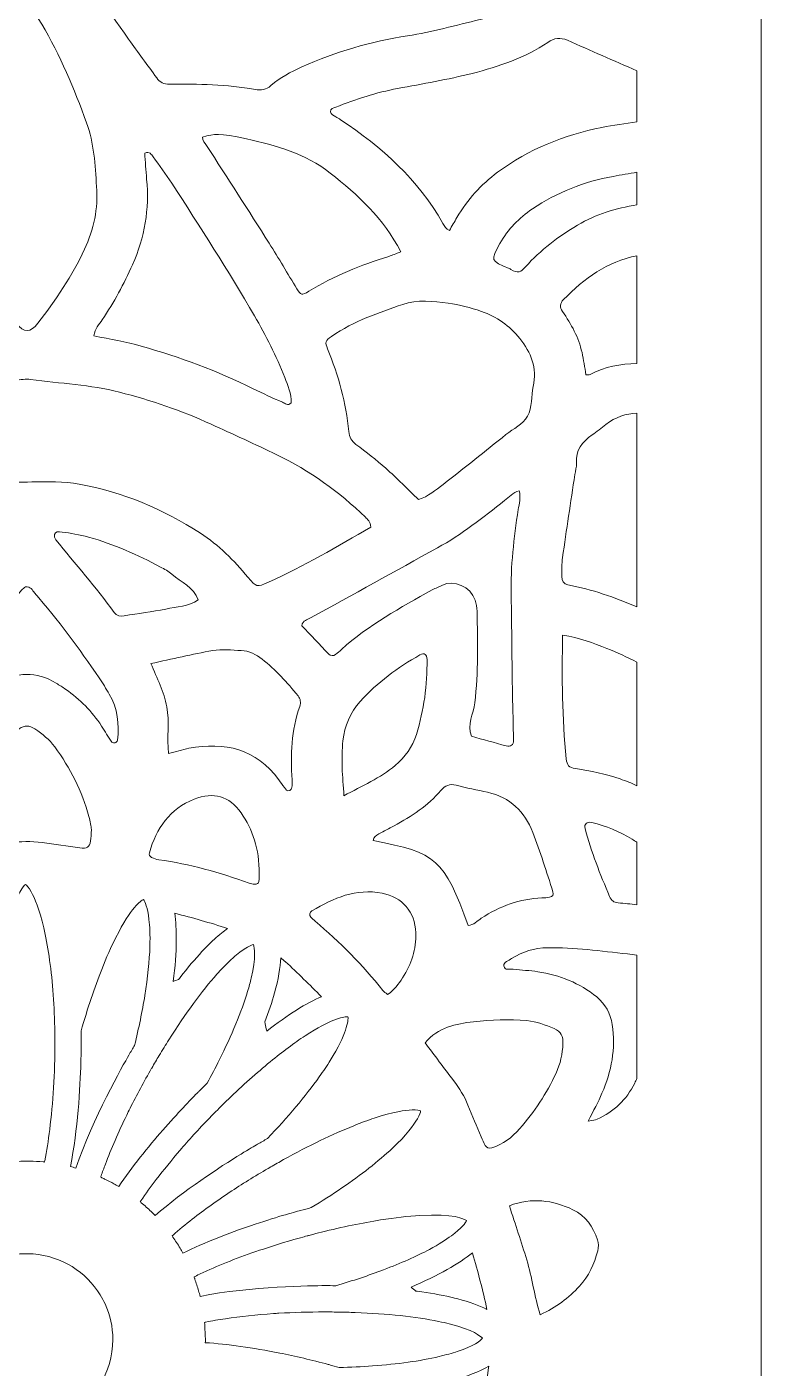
# Model space of a CAD drawing. Extents: x 1255 to 1745, y -1407 to 327.
# Drawn here: x 1500 to 1745, y -597.5 to -149.6 of the extents above; entities that cross this region are included whole.
import ezdxf

# ---------------------------------------------------------------- set-up
doc = ezdxf.new("R2010")
doc.units = 0
doc.header["$MEASUREMENT"] = 0
doc.layers.add('Layer 1', color=7, linetype='Continuous')

msp = doc.modelspace()

# ---------------------------------------------------------------- linework, layer by layer
at = {"layer": 'Layer 1', "lineweight": 0}
for points, knots in [([(1596.15, 229.71), (1596.15, 229.71), (1596.15, 230.91), (1596.15, 230.91), (1596.15, 284.01), (1553.1, 327.05), (1500, 327.05), (1446.9, 327.05), (1403.85, 284.01), (1403.85, 230.91), (1403.85, 230.91), (1403.85, 229.71), (1403.85, 229.71), (1403.85, 229.71), (1254.96, 229.71), (1254.96, 229.71), (1254.96, 229.71), (1254.96, -1407.05), (1254.96, -1407.05), (1254.96, -1407.05), (1745.04, -1407.05), (1745.04, -1407.05), (1745.04, -1407.05), (1745.04, 229.71), (1745.04, 229.71), (1745.04, 229.71), (1596.15, 229.71), (1596.15, 229.71)], [0, 0, 0, 0, 1, 1, 1, 2, 2, 2, 3, 3, 3, 4, 4, 4, 5, 5, 5, 6, 6, 6, 7, 7, 7, 8, 8, 8, 9, 9, 9, 9]), ([(1591.79, -162.99), (1588.14, -164.67), (1584.44, -166.41), (1581.46, -169.19), (1579.85, -170.67), (1578.19, -170.82), (1576.17, -170.48), (1566.72, -168.82), (1557.17, -168.63), (1547.62, -168.76), (1545.7, -168.78), (1544.42, -168.1), (1543.35, -166.6), (1540.24, -162.32), (1537.04, -158.09), (1533.97, -153.74), (1526.42, -142.97), (1518.85, -132.2), (1513.95, -119.84), (1513.47, -118.66), (1512.93, -117.51), (1512.49, -116.31), (1511.93, -114.72), (1512.47, -113.79), (1514.1, -113.76), (1518.98, -113.7), (1523.87, -113.74), (1527.66, -113.74), (1543.22, -113.87), (1557.56, -115.55), (1571.77, -118.12), (1580.28, -119.66), (1588.66, -122.19), (1596.95, -124.78), (1614.34, -130.19), (1631.66, -135.94), (1648.98, -141.55), (1651.01, -142.23), (1652.97, -143.03), (1654.95, -143.77), (1655.43, -143.97), (1655.64, -144.34), (1655.43, -144.8), (1655.27, -145.15), (1655.06, -145.58), (1654.75, -145.73), (1653.6, -146.28), (1652.44, -146.86), (1651.23, -147.15), (1643.2, -149.06), (1635.25, -151.33), (1627.05, -152.57), (1614.86, -154.42), (1603.04, -157.88), (1591.79, -162.99)], [0, 0, 0, 0, 1, 1, 1, 2, 2, 2, 3, 3, 3, 4, 4, 4, 5, 5, 5, 6, 6, 6, 7, 7, 7, 8, 8, 8, 9, 9, 9, 10, 10, 10, 11, 11, 11, 12, 12, 12, 13, 13, 13, 14, 14, 14, 15, 15, 15, 16, 16, 16, 17, 17, 17, 18, 18, 18, 18]), ([(1519.26, -223.86), (1515.15, -232.8), (1509.6, -240.81), (1503.66, -248.56), (1501.2, -251.76), (1498.89, -251.78), (1496.5, -248.67), (1490.66, -241.09), (1485.09, -233.33), (1481.15, -224.56), (1479.94, -221.86), (1478.78, -219.16), (1477.95, -216.26), (1476, -209.34), (1476.67, -202.36), (1477.26, -195.42), (1477.91, -187.97), (1479.89, -180.81), (1482.94, -173.98), (1486.25, -166.65), (1489.1, -159.07), (1493.12, -152.09), (1494.69, -149.32), (1496.39, -146.63), (1498.15, -143.97), (1499.61, -141.77), (1500.41, -141.77), (1501.85, -143.84), (1502.94, -145.41), (1503.98, -147.02), (1504.96, -148.65), (1511.14, -159.09), (1515.8, -170.24), (1519.93, -181.6), (1521.17, -184.95), (1521.83, -188.56), (1522.37, -192.11), (1522.92, -195.66), (1522.98, -199.29), (1523.26, -202.88), (1523.87, -210.26), (1522.35, -217.16), (1519.26, -223.86)], [0, 0, 0, 0, 1, 1, 1, 2, 2, 2, 3, 3, 3, 4, 4, 4, 5, 5, 5, 6, 6, 6, 7, 7, 7, 8, 8, 8, 9, 9, 9, 10, 10, 10, 11, 11, 11, 12, 12, 12, 13, 13, 13, 14, 14, 14, 14]), ([(1703.61, -181.29), (1699.69, -181.88), (1695.75, -182.38), (1691.88, -183.19), (1679.26, -185.75), (1667.48, -190.43), (1657.08, -198.16), (1651.57, -202.25), (1647.03, -207.3), (1643.52, -213.22), (1642.65, -214.68), (1641.85, -216.16), (1641.02, -217.61), (1639.84, -217.07), (1639.34, -216.16), (1638.82, -215.22), (1630.57, -200.62), (1618.54, -189.71), (1604.7, -180.6), (1604.18, -180.25), (1603.59, -179.99), (1603.07, -179.64), (1602.37, -179.18), (1601.43, -178.94), (1601.37, -177.96), (1601.26, -176.77), (1602.35, -176.74), (1603.09, -176.44), (1609.77, -173.74), (1616.62, -171.52), (1623.74, -170.17), (1632.08, -168.63), (1640.43, -167.19), (1648.66, -165.12), (1657.6, -162.88), (1666.18, -159.9), (1673.84, -154.79), (1676.04, -153.31), (1677.99, -153.02), (1680.37, -154.09), (1688.07, -157.55), (1695.88, -160.81), (1703.61, -164.27), (1703.61, -164.27), (1703.61, -181.29), (1703.61, -181.29)], [0, 0, 0, 0, 1, 1, 1, 2, 2, 2, 3, 3, 3, 4, 4, 4, 5, 5, 5, 6, 6, 6, 7, 7, 7, 8, 8, 8, 9, 9, 9, 10, 10, 10, 11, 11, 11, 12, 12, 12, 13, 13, 13, 14, 14, 14, 15, 15, 15, 15]), ([(1620.76, -226.25), (1611.44, -229.17), (1602.44, -232.76), (1594.08, -237.9), (1591.75, -239.33), (1591.42, -239.22), (1590.1, -237.07), (1587.01, -232), (1584.05, -226.84), (1580.87, -221.84), (1573.97, -210.93), (1566.94, -200.07), (1559.98, -189.19), (1559.41, -188.34), (1558.48, -187.65), (1558.63, -186.43), (1562.78, -185.25), (1563.94, -185.01), (1573.3, -187.02), (1583.24, -189.15), (1592.97, -191.91), (1601.26, -198.44), (1610.51, -205.71), (1619, -213.5), (1624.79, -224.71), (1623.13, -225.34), (1621.98, -225.88), (1620.76, -226.25)], [0, 0, 0, 0, 1, 1, 1, 2, 2, 2, 3, 3, 3, 4, 4, 4, 5, 5, 5, 6, 6, 6, 7, 7, 7, 8, 8, 8, 9, 9, 9, 9]), ([(1539.98, -200.46), (1539.69, -197.53), (1539.54, -194.59), (1539.32, -191.74), (1541.02, -191.09), (1541.54, -192.17), (1542.11, -192.98), (1544.22, -195.89), (1546.4, -198.79), (1548.36, -201.81), (1557.8, -216.42), (1567.27, -231), (1575.95, -246.08), (1579.76, -252.72), (1583.26, -259.51), (1586.05, -266.62), (1587.11, -269.36), (1588.4, -272.06), (1588.16, -275.13), (1587.11, -276.35), (1586.16, -275.31), (1585.33, -274.94), (1582.04, -273.52), (1578.76, -272), (1575.54, -270.41), (1563.55, -264.4), (1551.01, -259.88), (1538.17, -256.2), (1533.1, -254.74), (1527.83, -253.91), (1522.35, -252.74), (1522.68, -250.3), (1524.11, -248.95), (1525.16, -247.38), (1529.07, -241.55), (1532.43, -235.44), (1535.28, -229.02), (1539.32, -219.92), (1540.93, -210.41), (1539.98, -200.46)], [0, 0, 0, 0, 1, 1, 1, 2, 2, 2, 3, 3, 3, 4, 4, 4, 5, 5, 5, 6, 6, 6, 7, 7, 7, 8, 8, 8, 9, 9, 9, 10, 10, 10, 11, 11, 11, 12, 12, 12, 13, 13, 13, 13]), ([(1703.61, -209.04), (1696.62, -210.17), (1689.92, -212.11), (1683.78, -215.81), (1677.36, -219.68), (1671.4, -224.08), (1666.44, -229.71), (1664.87, -231.48), (1663.8, -232.06), (1661.52, -230.56), (1661.35, -230.45), (1661.15, -230.39), (1660.95, -230.3), (1654.71, -227.65), (1654.64, -227.58), (1657.89, -221.88), (1660.56, -217.18), (1664.24, -213.37), (1668.7, -210.37), (1676.93, -204.84), (1685.96, -201.27), (1695.69, -199.51), (1698.32, -199.03), (1700.95, -198.57), (1703.61, -198.14), (1703.61, -198.14), (1703.61, -209.04), (1703.61, -209.04)], [0, 0, 0, 0, 1, 1, 1, 2, 2, 2, 3, 3, 3, 4, 4, 4, 5, 5, 5, 6, 6, 6, 7, 7, 7, 8, 8, 8, 9, 9, 9, 9]), ([(1703.61, -262.05), (1698.15, -262.07), (1692.9, -263.05), (1687.94, -265.71), (1687.61, -265.86), (1687.11, -265.73), (1686.57, -265.73), (1686.15, -263.29), (1685.81, -260.79), (1685.26, -258.35), (1684.13, -253.3), (1681.69, -248.86), (1678.76, -244.66), (1677.78, -243.23), (1677.86, -241.9), (1679.08, -240.66), (1686, -233.61), (1693.73, -227.93), (1703.61, -226.01), (1703.61, -226.01), (1703.61, -262.05), (1703.61, -262.05)], [0, 0, 0, 0, 1, 1, 1, 2, 2, 2, 3, 3, 3, 4, 4, 4, 5, 5, 5, 6, 6, 6, 7, 7, 7, 7]), ([(1668.98, -269.65), (1668.27, -272.96), (1668.72, -276.59), (1667.09, -279.61), (1665.55, -282.44), (1662.33, -283.71), (1659.87, -285.71), (1652.95, -291.34), (1645.96, -296.87), (1638.93, -302.36), (1636.43, -304.31), (1633.95, -306.36), (1630.75, -307.45), (1627.11, -303.94), (1623.54, -300.33), (1619.76, -296.96), (1616.6, -294.15), (1613.21, -291.56), (1609.83, -288.99), (1608.38, -287.88), (1607.61, -286.6), (1607.46, -284.75), (1606.61, -275.15), (1603.94, -266.01), (1600.35, -257.11), (1599.43, -254.89), (1599.58, -254.41), (1601.72, -252.96), (1605.42, -250.43), (1609.33, -248.3), (1613.49, -246.64), (1617.43, -245.08), (1621.41, -243.62), (1625.42, -242.25), (1630.4, -240.55), (1635.56, -241.2), (1640.58, -241.86), (1644.35, -242.36), (1648.09, -243.36), (1651.68, -244.58), (1656.82, -246.32), (1661.13, -249.43), (1664.52, -253.67), (1668.27, -258.33), (1670.33, -263.51), (1668.98, -269.65)], [0, 0, 0, 0, 1, 1, 1, 2, 2, 2, 3, 3, 3, 4, 4, 4, 5, 5, 5, 6, 6, 6, 7, 7, 7, 8, 8, 8, 9, 9, 9, 10, 10, 10, 11, 11, 11, 12, 12, 12, 13, 13, 13, 14, 14, 14, 15, 15, 15, 15]), ([(1580.61, -335.02), (1576.71, -336.74), (1576.6, -336.78), (1573.75, -333.35), (1569.14, -327.73), (1564.05, -322.62), (1557.93, -318.66), (1545.5, -310.6), (1532.08, -304.9), (1517.5, -302.27), (1512.32, -301.35), (1506.9, -301.44), (1501.61, -301.55), (1493.97, -301.68), (1486.29, -301.12), (1478.76, -302.99), (1465.25, -306.32), (1452.6, -311.61), (1441.05, -319.4), (1435.17, -323.36), (1430.34, -328.41), (1425.88, -333.87), (1423.51, -336.76), (1423.4, -336.68), (1420, -335.24), (1419.02, -334.83), (1418.06, -334.37), (1417.11, -333.93), (1406.07, -328.93), (1395.8, -322.51), (1385.38, -316.81), (1384.99, -314.93), (1386.2, -314.22), (1387.05, -313.39), (1396.43, -304.27), (1406.99, -296.87), (1418.89, -291.41), (1423.7, -289.19), (1428.58, -287.08), (1433.32, -284.71), (1443.64, -279.59), (1454.45, -275.85), (1465.42, -272.54), (1472.99, -270.26), (1480.83, -269.52), (1488.62, -268.52), (1491.14, -268.19), (1493.67, -267.86), (1496.21, -267.6), (1497.89, -267.43), (1499.63, -267.08), (1501.26, -267.3), (1511.14, -268.69), (1521.2, -269.1), (1530.88, -271.56), (1541.37, -274.24), (1551.62, -277.76), (1561.48, -282.27), (1568.81, -285.62), (1576.17, -288.95), (1583.41, -292.48), (1594.4, -297.79), (1604.24, -304.77), (1612.97, -313.35), (1613.71, -314.06), (1614.6, -314.72), (1614.84, -316.65), (1603.55, -323.01), (1592.49, -329.78), (1580.61, -335.02)], [0, 0, 0, 0, 1, 1, 1, 2, 2, 2, 3, 3, 3, 4, 4, 4, 5, 5, 5, 6, 6, 6, 7, 7, 7, 8, 8, 8, 9, 9, 9, 10, 10, 10, 11, 11, 11, 12, 12, 12, 13, 13, 13, 14, 14, 14, 15, 15, 15, 16, 16, 16, 17, 17, 17, 18, 18, 18, 19, 19, 19, 20, 20, 20, 21, 21, 21, 22, 22, 22, 23, 23, 23, 23]), ([(1703.61, -343.29), (1696.19, -340.07), (1688.59, -337.44), (1680.58, -335.91), (1679.13, -335.63), (1678.47, -334.56), (1678.49, -333.15), (1678.52, -331.04), (1678.47, -328.88), (1678.78, -326.8), (1680.08, -317.55), (1681.48, -308.32), (1682.87, -299.09), (1683.04, -297.83), (1683.54, -296.55), (1683.43, -295.33), (1683, -290.93), (1685.37, -288.19), (1688.64, -285.86), (1690.2, -284.77), (1691.7, -283.58), (1693.21, -282.4), (1696.45, -279.81), (1699.95, -278.7), (1703.61, -278.59), (1703.61, -278.59), (1703.61, -343.29), (1703.61, -343.29)], [0, 0, 0, 0, 1, 1, 1, 2, 2, 2, 3, 3, 3, 4, 4, 4, 5, 5, 5, 6, 6, 6, 7, 7, 7, 8, 8, 8, 9, 9, 9, 9]), ([(1662.06, -372.5), (1662.13, -377.61), (1662.33, -382.7), (1662.43, -387.79), (1662.46, -389.36), (1661.5, -390.1), (1659.93, -389.69), (1656.08, -388.64), (1652.23, -387.53), (1648.38, -386.45), (1646.9, -382.57), (1649.03, -378.98), (1649.48, -375.28), (1650.68, -365.1), (1650.44, -354.93), (1650.25, -344.73), (1650.2, -343.49), (1649.92, -342.2), (1649.57, -341.01), (1648.2, -336.52), (1642.3, -334.09), (1638.73, -336), (1637.6, -336.59), (1636.38, -336.98), (1635.27, -337.61), (1624.7, -343.51), (1614.03, -349.28), (1604.98, -357.5), (1604.37, -358.07), (1603.74, -358.65), (1603.04, -359.16), (1602.28, -359.68), (1601.41, -359.72), (1600.74, -359.02), (1597.67, -355.83), (1594.64, -352.61), (1591.73, -349.54), (1592.14, -347.71), (1593.6, -347.56), (1594.67, -346.97), (1608.79, -339.16), (1622.91, -331.34), (1637.04, -323.55), (1645.09, -319.13), (1652.21, -313.39), (1659.41, -307.77), (1660.87, -306.64), (1662.11, -305.14), (1664.28, -304.49), (1664.96, -306.8), (1664.28, -308.8), (1663.98, -310.8), (1662.52, -320.27), (1661.43, -329.75), (1661.61, -339.35), (1661.8, -350.41), (1661.89, -361.44), (1662.06, -372.5)], [0, 0, 0, 0, 1, 1, 1, 2, 2, 2, 3, 3, 3, 4, 4, 4, 5, 5, 5, 6, 6, 6, 7, 7, 7, 8, 8, 8, 9, 9, 9, 10, 10, 10, 11, 11, 11, 12, 12, 12, 13, 13, 13, 14, 14, 14, 15, 15, 15, 16, 16, 16, 17, 17, 17, 18, 18, 18, 19, 19, 19, 19]), ([(1546.33, -343.99), (1541.76, -344.86), (1537.15, -345.51), (1532.53, -346.23), (1531.25, -346.42), (1530.01, -346.36), (1529.14, -345.12), (1523.16, -336.63), (1516.1, -328.97), (1509.68, -320.83), (1509.34, -320.4), (1509.1, -319.64), (1509.21, -319.11), (1509.45, -318.02), (1510.55, -318.13), (1511.82, -318.26), (1514.45, -318.57), (1517.58, -319.16), (1520.63, -319.98), (1529.03, -322.29), (1536.95, -325.86), (1544.61, -329.95), (1545.92, -330.63), (1547.22, -331.41), (1548.36, -332.34), (1551.51, -335), (1555.65, -336.63), (1557.17, -340.96), (1553.88, -343.16), (1550.01, -343.27), (1546.33, -343.99)], [0, 0, 0, 0, 1, 1, 1, 2, 2, 2, 3, 3, 3, 4, 4, 4, 5, 5, 5, 6, 6, 6, 7, 7, 7, 8, 8, 8, 9, 9, 9, 10, 10, 10, 10]), ([(1524.16, -366.99), (1525.35, -368.75), (1526.44, -370.58), (1527.51, -372.41), (1530.29, -377.2), (1530.95, -382.4), (1530.21, -387.79), (1530.16, -388.12), (1529.81, -388.56), (1529.51, -388.64), (1529.18, -388.75), (1528.57, -388.62), (1528.4, -388.38), (1527.2, -386.64), (1526.05, -384.83), (1524.92, -383.05), (1521.81, -378.11), (1517.67, -374.17), (1512.99, -370.8), (1511.97, -370.06), (1510.86, -369.41), (1509.77, -368.73), (1503.13, -364.68), (1496.56, -364.86), (1489.97, -368.93), (1484.31, -372.43), (1479.37, -376.7), (1475.65, -382.31), (1474.17, -384.55), (1472.62, -386.79), (1470.73, -389.62), (1468.71, -384.07), (1469.6, -379.39), (1471.43, -374.85), (1472.36, -372.5), (1473.69, -370.28), (1475.1, -368.17), (1482.26, -357.61), (1489.79, -347.34), (1498.19, -337.72), (1498.61, -337.26), (1499.15, -336.91), (1499.54, -336.57), (1501.24, -336.37), (1501.81, -337.68), (1502.59, -338.59), (1510.4, -347.58), (1517.43, -357.18), (1524.16, -366.99)], [0, 0, 0, 0, 1, 1, 1, 2, 2, 2, 3, 3, 3, 4, 4, 4, 5, 5, 5, 6, 6, 6, 7, 7, 7, 8, 8, 8, 9, 9, 9, 10, 10, 10, 11, 11, 11, 12, 12, 12, 13, 13, 13, 14, 14, 14, 15, 15, 15, 16, 16, 16, 16]), ([(1703.61, -402.96), (1701.78, -402.14), (1699.91, -401.37), (1697.99, -400.7), (1693.16, -398.98), (1688.18, -398.07), (1683.15, -397.24), (1680.84, -396.87), (1680.24, -396.22), (1680, -393.95), (1678.56, -380.42), (1678.54, -366.86), (1678.78, -352.67), (1684.46, -353.65), (1689.03, -355.33), (1693.51, -357.13), (1696.95, -358.52), (1700.32, -360.05), (1703.61, -361.7), (1703.61, -361.7), (1703.61, -402.96), (1703.61, -402.96)], [0, 0, 0, 0, 1, 1, 1, 2, 2, 2, 3, 3, 3, 4, 4, 4, 5, 5, 5, 6, 6, 6, 7, 7, 7, 7]), ([(1591.05, -376.5), (1588.33, -384.47), (1587.9, -392.69), (1588.53, -401), (1588.59, -401.85), (1588.55, -402.7), (1588.42, -403.53), (1588.38, -403.9), (1588.03, -404.25), (1587.81, -404.62), (1586.72, -405.12), (1586.42, -404.05), (1585.94, -403.53), (1585.24, -402.75), (1584.68, -401.83), (1584.05, -400.98), (1576.43, -390.73), (1566.09, -388.19), (1554.1, -390.49), (1551.88, -390.93), (1549.71, -391.6), (1547.27, -392.21), (1546.68, -386.79), (1547.66, -381.7), (1546.72, -376.65), (1545.79, -371.6), (1543.5, -367.08), (1541.37, -362.18), (1548.46, -360.66), (1555.21, -359.02), (1562.04, -357.87), (1565.13, -357.35), (1568.38, -357.72), (1571.55, -357.83), (1574.19, -357.92), (1576.47, -359.09), (1578.5, -360.7), (1583.02, -364.25), (1586.9, -368.49), (1590.49, -372.95), (1591.34, -374.02), (1591.51, -375.13), (1591.05, -376.5)], [0, 0, 0, 0, 1, 1, 1, 2, 2, 2, 3, 3, 3, 4, 4, 4, 5, 5, 5, 6, 6, 6, 7, 7, 7, 8, 8, 8, 9, 9, 9, 10, 10, 10, 11, 11, 11, 12, 12, 12, 13, 13, 13, 14, 14, 14, 14]), ([(1605.81, -406.36), (1605.39, -399.79), (1604.79, -393.93), (1605.5, -387.99), (1606.09, -383.01), (1607.85, -378.59), (1611.23, -374.85), (1616.95, -368.49), (1623.76, -363.53), (1631.16, -359.31), (1632.6, -358.48), (1633.56, -359.09), (1633.56, -360.83), (1633.62, -369.34), (1632.55, -377.7), (1629.99, -385.84), (1628.68, -390.01), (1626.24, -393.41), (1622.96, -396.19), (1617.91, -400.46), (1611.88, -402.96), (1605.81, -406.36)], [0, 0, 0, 0, 1, 1, 1, 2, 2, 2, 3, 3, 3, 4, 4, 4, 5, 5, 5, 6, 6, 6, 7, 7, 7, 7]), ([(1521.24, -421.42), (1520.91, -423.55), (1520.09, -424.05), (1517.67, -423.72), (1513.49, -423.12), (1509.29, -422.51), (1505.09, -421.96), (1501.48, -421.48), (1497.89, -421.53), (1494.3, -422.03), (1490.1, -422.61), (1485.9, -423.27), (1481.72, -423.85), (1480.09, -424.09), (1479.52, -423.62), (1479.04, -421.96), (1477.98, -418.31), (1478.65, -414.74), (1479.78, -411.32), (1482.22, -404.05), (1485.57, -397.2), (1490.01, -390.91), (1492.01, -388.1), (1494.6, -385.92), (1497.41, -383.99), (1499.17, -382.75), (1500.91, -382.79), (1502.72, -384.03), (1505.18, -385.73), (1507.53, -387.53), (1509.31, -389.97), (1514.49, -397.04), (1518.41, -404.77), (1520.74, -413.26), (1521.17, -414.87), (1521.37, -416.56), (1521.59, -417.63), (1521.44, -419.31), (1521.41, -420.37), (1521.24, -421.42)], [0, 0, 0, 0, 1, 1, 1, 2, 2, 2, 3, 3, 3, 4, 4, 4, 5, 5, 5, 6, 6, 6, 7, 7, 7, 8, 8, 8, 9, 9, 9, 10, 10, 10, 11, 11, 11, 12, 12, 12, 13, 13, 13, 13]), ([(1651.66, -447.23), (1650.27, -448.14), (1649.12, -449.53), (1647.29, -449.64), (1639.17, -427.49), (1636.78, -425.33), (1615.58, -421.31), (1615.56, -420), (1616.6, -419.57), (1617.49, -419.07), (1619.17, -418.15), (1620.89, -417.3), (1622.54, -416.37), (1628.33, -413.17), (1633.9, -409.67), (1638.19, -404.53), (1639.58, -402.88), (1641.11, -402.27), (1643.24, -402.81), (1646.74, -403.68), (1650.27, -404.44), (1653.77, -405.18), (1661.32, -406.82), (1666.11, -411.69), (1668.83, -418.54), (1671.38, -425.05), (1673.38, -431.78), (1675.58, -438.41), (1675.9, -439.39), (1675.36, -440.05), (1674.42, -440.24), (1673.6, -440.39), (1672.73, -440.42), (1671.9, -440.44), (1664.46, -440.66), (1657.82, -443.2), (1651.66, -447.23)], [0, 0, 0, 0, 1, 1, 1, 2, 2, 2, 3, 3, 3, 4, 4, 4, 5, 5, 5, 6, 6, 6, 7, 7, 7, 8, 8, 8, 9, 9, 9, 10, 10, 10, 11, 11, 11, 12, 12, 12, 12]), ([(1574.14, -435.5), (1564.35, -431.97), (1554.38, -429.12), (1544.05, -427.69), (1543.22, -427.58), (1542.39, -427.27), (1541.63, -426.92), (1541.07, -426.64), (1540.7, -426.03), (1540.89, -425.36), (1543.22, -417.17), (1547.75, -410.67), (1555.84, -407.49), (1562.31, -404.94), (1567.53, -406.38), (1571.47, -412.04), (1575.38, -417.63), (1577.52, -423.83), (1577.58, -432.47), (1577.56, -432.82), (1577.58, -433.87), (1577.43, -434.91), (1577.32, -435.65), (1576.67, -435.89), (1576.02, -435.85), (1575.38, -435.82), (1574.75, -435.72), (1574.14, -435.5)], [0, 0, 0, 0, 1, 1, 1, 2, 2, 2, 3, 3, 3, 4, 4, 4, 5, 5, 5, 6, 6, 6, 7, 7, 7, 8, 8, 8, 9, 9, 9, 9]), ([(1703.61, -442.77), (1701.52, -442.48), (1699.43, -442.24), (1697.34, -442.09), (1695.86, -441.98), (1695.03, -441.22), (1694.49, -439.96), (1691.29, -432.56), (1688.37, -425.05), (1686.29, -417.24), (1685.89, -415.8), (1686.89, -414.89), (1688.5, -415.26), (1693.29, -416.37), (1697.8, -418.28), (1701.98, -420.83), (1702.52, -421.16), (1703.06, -421.5), (1703.61, -421.85), (1703.61, -421.85), (1703.61, -442.77), (1703.61, -442.77)], [0, 0, 0, 0, 1, 1, 1, 2, 2, 2, 3, 3, 3, 4, 4, 4, 5, 5, 5, 6, 6, 6, 7, 7, 7, 7]), ([(1490.77, -488.62), (1490.77, -486.94), (1490.77, -485.29), (1490.79, -483.68), (1490.95, -474.8), (1491.51, -466.64), (1492.45, -459.5), (1492.86, -456.3), (1493.34, -453.28), (1493.93, -450.51), (1495.21, -444.25), (1496.6, -440.61), (1497.69, -438.5), (1498.56, -436.87), (1499.24, -436.17), (1499.54, -435.91), (1499.96, -436.22), (1500.63, -436.98), (1501.44, -438.37), (1502.68, -440.55), (1504.22, -444.29), (1505.66, -450.38), (1506.33, -453.3), (1506.92, -456.52), (1507.42, -459.94), (1508.47, -467.07), (1509.12, -475.15), (1509.29, -483.7), (1509.34, -485.33), (1509.36, -486.97), (1509.36, -488.62), (1509.36, -493.82), (1509.21, -498.91), (1508.9, -503.85), (1508.62, -508.71), (1508.18, -513.38), (1507.64, -517.76), (1507.16, -521.48), (1506.62, -524.98), (1505.96, -528.2), (1505.94, -528.36), (1505.9, -528.49), (1505.88, -528.62), (1505.72, -528.6), (1505.57, -528.6), (1505.42, -528.57), (1503.98, -528.44), (1502.5, -528.38), (1501.04, -528.36), (1500.7, -528.36), (1500.35, -528.31), (1500, -528.31), (1499.7, -528.31), (1499.39, -528.36), (1499.06, -528.36), (1497.61, -528.36), (1496.13, -528.44), (1494.69, -528.57), (1494.54, -528.57), (1494.39, -528.6), (1494.23, -528.62), (1494.21, -528.47), (1494.19, -528.34), (1494.15, -528.2), (1493.49, -524.92), (1492.93, -521.35), (1492.45, -517.54), (1491.9, -513.23), (1491.49, -508.62), (1491.21, -503.83), (1490.93, -498.91), (1490.77, -493.8), (1490.77, -488.62)], [0, 0, 0, 0, 1, 1, 1, 2, 2, 2, 3, 3, 3, 4, 4, 4, 5, 5, 5, 6, 6, 6, 7, 7, 7, 8, 8, 8, 9, 9, 9, 10, 10, 10, 11, 11, 11, 12, 12, 12, 13, 13, 13, 14, 14, 14, 15, 15, 15, 16, 16, 16, 17, 17, 17, 18, 18, 18, 19, 19, 19, 20, 20, 20, 21, 21, 21, 22, 22, 22, 23, 23, 23, 24, 24, 24, 24]), ([(1625.39, -467.07), (1624.04, -469.16), (1622.63, -471.25), (1620.39, -472.65), (1619.76, -472.12), (1619.17, -471.82), (1618.8, -471.34), (1612.12, -462.79), (1604.46, -455.19), (1596.19, -448.21), (1595.71, -447.79), (1595.21, -447.38), (1594.82, -446.88), (1594.14, -446.1), (1594.34, -445.23), (1595.14, -444.75), (1602.37, -440.46), (1609.81, -437.17), (1618.56, -438.87), (1625.26, -440.15), (1629.55, -445.03), (1629.79, -452.08), (1629.99, -457.52), (1628.33, -462.53), (1625.39, -467.07)], [0, 0, 0, 0, 1, 1, 1, 2, 2, 2, 3, 3, 3, 4, 4, 4, 5, 5, 5, 6, 6, 6, 7, 7, 7, 8, 8, 8, 8]), ([(1541.07, -456.54), (1540.91, -461.44), (1540.33, -467.01), (1539.37, -472.99), (1538.52, -478.28), (1537.37, -483.9), (1535.95, -489.66), (1535.32, -490.75), (1534.67, -491.82), (1534.06, -492.91), (1532.14, -496.21), (1521.98, -514.17), (1516.39, -530.64), (1515.78, -530.47), (1515.17, -530.29), (1514.56, -530.12), (1517, -517.87), (1517.78, -503.77), (1518.02, -495.37), (1518.11, -492.1), (1518.13, -489.69), (1518.13, -488.62), (1518.13, -487.36), (1518.11, -486.09), (1518.11, -484.85), (1520.26, -477.3), (1522.59, -470.38), (1524.98, -464.29), (1526.53, -460.37), (1528.09, -456.8), (1529.71, -453.63), (1534.8, -443.48), (1538.04, -441.37), (1538.91, -440.98), (1539.43, -441.61), (1540.3, -443.59), (1540.76, -447.64), (1541.04, -449.9), (1541.17, -452.82), (1541.07, -456.54)], [0, 0, 0, 0, 1, 1, 1, 2, 2, 2, 3, 3, 3, 4, 4, 4, 5, 5, 5, 6, 6, 6, 7, 7, 7, 8, 8, 8, 9, 9, 9, 10, 10, 10, 11, 11, 11, 12, 12, 12, 13, 13, 13, 13]), ([(1549.36, -445.57), (1555.3, -447.08), (1561.17, -448.73), (1567.01, -450.64), (1566.33, -451.12), (1565.63, -451.62), (1564.94, -452.19), (1563.42, -453.43), (1561.83, -454.89), (1560.15, -456.56), (1559.59, -457.13), (1559.02, -457.72), (1558.45, -458.33), (1556.13, -460.83), (1553.67, -463.75), (1551.16, -466.99), (1550.99, -467.21), (1550.84, -467.44), (1550.66, -467.64), (1550.08, -467.86), (1549.47, -468.1), (1548.88, -468.32), (1549.49, -463.42), (1549.84, -458.83), (1549.88, -454.71), (1549.9, -451.28), (1549.73, -448.23), (1549.36, -445.57)], [0, 0, 0, 0, 1, 1, 1, 2, 2, 2, 3, 3, 3, 4, 4, 4, 5, 5, 5, 6, 6, 6, 7, 7, 7, 8, 8, 8, 9, 9, 9, 9]), ([(1530.66, -536.84), (1530.12, -536.52), (1529.55, -536.19), (1529.01, -535.89), (1528.09, -535.36), (1527.16, -534.93), (1526.22, -534.47), (1525.83, -534.28), (1525.46, -534.06), (1525.07, -533.88), (1524.94, -533.82), (1524.79, -533.75), (1524.66, -533.69), (1524.7, -533.56), (1524.74, -533.43), (1524.79, -533.28), (1525.22, -532.01), (1525.72, -530.69), (1526.2, -529.36), (1528.12, -524.24), (1530.51, -518.72), (1533.32, -512.99), (1533.69, -512.23), (1534.04, -511.47), (1534.43, -510.69), (1536.63, -506.29), (1539.06, -501.79), (1541.65, -497.3), (1541.65, -497.28), (1541.67, -497.26), (1541.7, -497.24), (1542.52, -495.8), (1543.33, -494.41), (1544.16, -493.04), (1545.24, -491.25), (1546.31, -489.53), (1547.38, -487.84), (1552.9, -479.07), (1558.37, -471.58), (1563.44, -465.88), (1564.11, -465.14), (1564.72, -464.49), (1565.31, -463.85), (1571.6, -457.22), (1574.75, -456.19), (1575.6, -456.04), (1576.06, -457.04), (1576.47, -460.37), (1574.88, -467.18), (1574.56, -468.53), (1574.17, -470.01), (1573.67, -471.64), (1571.62, -478.39), (1568.36, -486.29), (1564.2, -494.58), (1562.94, -497.13), (1561.59, -499.72), (1560.15, -502.31), (1559.26, -503.18), (1558.37, -504.07), (1557.47, -504.96), (1557.28, -505.14), (1557.04, -505.4), (1556.73, -505.7), (1554.73, -507.75), (1550.34, -512.28), (1545.33, -518.02), (1540.48, -523.57), (1535.06, -530.23), (1530.66, -536.84)], [0, 0, 0, 0, 1, 1, 1, 2, 2, 2, 3, 3, 3, 4, 4, 4, 5, 5, 5, 6, 6, 6, 7, 7, 7, 8, 8, 8, 9, 9, 9, 10, 10, 10, 11, 11, 11, 12, 12, 12, 13, 13, 13, 14, 14, 14, 15, 15, 15, 16, 16, 16, 17, 17, 17, 18, 18, 18, 19, 19, 19, 20, 20, 20, 21, 21, 21, 22, 22, 22, 23, 23, 23, 23]), ([(1590.01, -477.87), (1586.9, -479.81), (1583.55, -482.18), (1580.04, -484.88), (1580, -484.64), (1579.95, -484.4), (1579.91, -484.16), (1579.76, -483.4), (1579.58, -482.63), (1579.43, -481.85), (1580.72, -478.46), (1581.8, -475.19), (1582.65, -472.17), (1583.92, -467.64), (1584.59, -463.72), (1584.72, -460.39), (1585.24, -460.83), (1585.79, -461.29), (1586.29, -461.74), (1590.42, -465.51), (1594.36, -469.49), (1598.34, -473.41), (1595.82, -474.5), (1593.06, -475.95), (1590.01, -477.87)], [0, 0, 0, 0, 1, 1, 1, 2, 2, 2, 3, 3, 3, 4, 4, 4, 5, 5, 5, 6, 6, 6, 7, 7, 7, 8, 8, 8, 8]), ([(1703.61, -500.72), (1703.37, -501.24), (1703.11, -501.74), (1702.85, -502.26), (1700.1, -507.81), (1695.95, -511.88), (1690.27, -514.34), (1689.7, -514.58), (1689.07, -514.6), (1687.33, -515), (1689.16, -511.32), (1690.68, -508.58), (1691.92, -505.68), (1695.1, -498.35), (1696.56, -490.75), (1695.34, -482.72), (1694.77, -478.94), (1693.05, -475.93), (1690.16, -473.52), (1684.46, -468.77), (1677.8, -466.25), (1670.55, -465.09), (1667.83, -464.66), (1665.07, -464.59), (1662.33, -464.25), (1661.22, -464.09), (1659.41, -464.81), (1659.19, -463.16), (1659.02, -461.81), (1660.76, -461.37), (1661.78, -460.7), (1665.42, -458.3), (1669.38, -457.13), (1673.77, -457.06), (1682.72, -456.96), (1691.55, -458.2), (1700.41, -459.15), (1701.48, -459.26), (1702.54, -459.41), (1703.61, -459.55), (1703.61, -459.55), (1703.61, -500.72), (1703.61, -500.72)], [0, 0, 0, 0, 1, 1, 1, 2, 2, 2, 3, 3, 3, 4, 4, 4, 5, 5, 5, 6, 6, 6, 7, 7, 7, 8, 8, 8, 9, 9, 9, 10, 10, 10, 11, 11, 11, 12, 12, 12, 13, 13, 13, 14, 14, 14, 14]), ([(1542.81, -546.53), (1542.37, -546.05), (1541.91, -545.59), (1541.46, -545.16), (1540.41, -544.13), (1539.32, -543.16), (1538.19, -542.22), (1538.06, -542.11), (1537.98, -542.02), (1537.87, -541.92), (1537.93, -541.78), (1538, -541.68), (1538.08, -541.57), (1539.61, -539.28), (1541.35, -536.89), (1543.2, -534.45), (1545.61, -531.27), (1548.27, -528.01), (1551.14, -524.68), (1551.84, -523.87), (1552.51, -523.07), (1553.23, -522.24), (1556.52, -518.54), (1560.02, -514.84), (1563.68, -511.17), (1564.85, -509.99), (1566.05, -508.84), (1567.2, -507.7), (1572.03, -503.05), (1576.73, -498.85), (1581.2, -495.17), (1585.31, -491.8), (1589.23, -488.86), (1592.86, -486.46), (1597.1, -483.68), (1600.22, -482.11), (1602.46, -481.22), (1604.81, -480.28), (1606.2, -480.11), (1606.87, -480.11), (1606.87, -480.11), (1607.16, -480.11), (1607.16, -480.11), (1607.38, -481.42), (1606.7, -485.88), (1601.26, -494.67), (1600.17, -496.43), (1598.93, -498.26), (1597.6, -500.13), (1592.99, -506.62), (1587.05, -513.71), (1580.26, -520.81), (1579.17, -521.42), (1578.08, -522.02), (1576.99, -522.68), (1576.1, -523.18), (1574.12, -524.35), (1571.49, -525.96), (1564.37, -530.32), (1552.34, -538.15), (1542.81, -546.53)], [0, 0, 0, 0, 1, 1, 1, 2, 2, 2, 3, 3, 3, 4, 4, 4, 5, 5, 5, 6, 6, 6, 7, 7, 7, 8, 8, 8, 9, 9, 9, 10, 10, 10, 11, 11, 11, 12, 12, 12, 13, 13, 13, 14, 14, 14, 15, 15, 15, 16, 16, 16, 17, 17, 17, 18, 18, 18, 19, 19, 19, 20, 20, 20, 20]), ([(1678.91, -489.1), (1678.71, -492.51), (1678.08, -495.8), (1676.62, -498.93), (1673.47, -505.72), (1669.33, -511.88), (1664.44, -517.5), (1661.91, -520.41), (1658.93, -522.76), (1655.12, -523.85), (1654.23, -524.09), (1653.4, -523.94), (1652.95, -523.09), (1652.42, -522.16), (1652.01, -521.18), (1651.6, -520.2), (1650.12, -516.69), (1648.55, -513.21), (1647.18, -509.64), (1646.02, -506.64), (1644.37, -503.98), (1642.41, -501.44), (1639.19, -497.26), (1636.06, -492.99), (1632.9, -488.79), (1637.3, -483.7), (1643.17, -482.48), (1649.07, -481.79), (1654.97, -481.09), (1660.91, -480.85), (1666.87, -481.42), (1670.12, -481.74), (1673.01, -482.85), (1675.97, -484.07), (1678.28, -485.03), (1679.04, -486.7), (1678.91, -489.1)], [0, 0, 0, 0, 1, 1, 1, 2, 2, 2, 3, 3, 3, 4, 4, 4, 5, 5, 5, 6, 6, 6, 7, 7, 7, 8, 8, 8, 9, 9, 9, 10, 10, 10, 11, 11, 11, 12, 12, 12, 12]), ([(1630.36, -514.17), (1629.14, -516.32), (1626.66, -519.63), (1621.96, -524.05), (1619.65, -526.2), (1617.04, -528.42), (1614.16, -530.69), (1608.59, -535.04), (1602.04, -539.54), (1594.91, -543.85), (1593.69, -544.18), (1592.47, -544.48), (1591.25, -544.81), (1589.29, -545.33), (1582.72, -547.16), (1574.69, -549.88), (1567.59, -552.3), (1559.37, -555.41), (1552.1, -559.02), (1551.77, -558.45), (1551.47, -557.91), (1551.14, -557.37), (1550.38, -556.08), (1549.55, -554.86), (1548.73, -553.67), (1548.62, -553.54), (1548.55, -553.41), (1548.46, -553.3), (1548.57, -553.21), (1548.68, -553.1), (1548.79, -552.99), (1550.75, -551.25), (1552.9, -549.49), (1555.21, -547.68), (1559.19, -544.59), (1563.65, -541.41), (1568.42, -538.26), (1572.53, -535.54), (1576.89, -532.86), (1581.37, -530.27), (1582.81, -529.42), (1584.26, -528.62), (1585.68, -527.83), (1594.08, -523.16), (1602.02, -519.33), (1609.09, -516.5), (1611.49, -515.52), (1613.77, -514.69), (1615.95, -513.95), (1622.3, -511.86), (1626.2, -511.27), (1628.55, -511.21), (1630.18, -511.19), (1631.05, -511.38), (1631.42, -511.53), (1631.36, -512.01), (1631.07, -512.88), (1630.36, -514.17)], [0, 0, 0, 0, 1, 1, 1, 2, 2, 2, 3, 3, 3, 4, 4, 4, 5, 5, 5, 6, 6, 6, 7, 7, 7, 8, 8, 8, 9, 9, 9, 10, 10, 10, 11, 11, 11, 12, 12, 12, 13, 13, 13, 14, 14, 14, 15, 15, 15, 16, 16, 16, 17, 17, 17, 18, 18, 18, 19, 19, 19, 19]), ([(1684.44, -570.05), (1680.82, -573.99), (1676.67, -577.19), (1671.31, -579.59), (1669.31, -573.45), (1668.64, -567.18), (1666.81, -561.24), (1665.02, -555.36), (1663.06, -549.55), (1661.02, -543.2), (1668.53, -540.37), (1675.47, -541.35), (1682.24, -544.53), (1686.55, -546.53), (1688.9, -550.27), (1690.46, -554.58), (1690.92, -555.82), (1690.79, -557.04), (1690.49, -558.3), (1689.38, -562.7), (1687.5, -566.68), (1684.44, -570.05)], [0, 0, 0, 0, 1, 1, 1, 2, 2, 2, 3, 3, 3, 4, 4, 4, 5, 5, 5, 6, 6, 6, 7, 7, 7, 7]), ([(1641.67, -553.23), (1639.87, -554.56), (1637.47, -556.1), (1634.32, -557.8), (1629.96, -560.13), (1624.79, -562.42), (1619.06, -564.59), (1614.08, -566.48), (1608.72, -568.29), (1603.07, -569.92), (1601.83, -569.9), (1600.56, -569.9), (1599.3, -569.9), (1595.49, -569.9), (1574.86, -570.08), (1557.82, -573.47), (1557.65, -572.84), (1557.5, -572.23), (1557.3, -571.64), (1556.93, -570.29), (1556.52, -568.99), (1556.04, -567.68), (1556.02, -567.59), (1555.99, -567.51), (1555.97, -567.42), (1555.91, -567.29), (1555.84, -567.16), (1555.8, -567.01), (1555.93, -566.94), (1556.04, -566.88), (1556.17, -566.81), (1557.41, -566.18), (1558.74, -565.57), (1560.06, -564.96), (1565.66, -562.42), (1572.05, -559.96), (1578.93, -557.67), (1583.33, -556.21), (1587.9, -554.82), (1592.58, -553.56), (1592.88, -553.47), (1593.19, -553.38), (1593.51, -553.3), (1593.86, -553.21), (1594.19, -553.12), (1594.51, -553.04), (1595.8, -552.69), (1597.06, -552.36), (1598.3, -552.06), (1605.33, -550.29), (1611.97, -548.94), (1618.04, -547.96), (1622.76, -547.23), (1627.18, -546.72), (1631.16, -546.49), (1642.5, -545.83), (1645.92, -547.6), (1646.72, -548.14), (1646.42, -548.94), (1645.09, -550.73), (1641.67, -553.23)], [0, 0, 0, 0, 1, 1, 1, 2, 2, 2, 3, 3, 3, 4, 4, 4, 5, 5, 5, 6, 6, 6, 7, 7, 7, 8, 8, 8, 9, 9, 9, 10, 10, 10, 11, 11, 11, 12, 12, 12, 13, 13, 13, 14, 14, 14, 15, 15, 15, 16, 16, 16, 17, 17, 17, 18, 18, 18, 19, 19, 19, 20, 20, 20, 20]), ([(1497.69, -559.33), (1498.45, -559.26), (1499.22, -559.22), (1500, -559.22), (1500.7, -559.22), (1501.41, -559.26), (1502.11, -559.33), (1511.6, -560), (1519.8, -565.31), (1524.5, -573.01), (1525.09, -573.97), (1525.61, -574.97), (1526.09, -576.02), (1527.75, -579.65), (1528.7, -583.66), (1528.7, -587.92), (1528.7, -593.49), (1527.07, -598.69), (1524.33, -603.09), (1524.22, -603.28), (1524.11, -603.48), (1523.98, -603.65), (1518.87, -611.45), (1510.1, -616.58), (1500.11, -616.63), (1500.11, -616.63), (1500, -616.63), (1500, -616.63), (1499.91, -616.63), (1499.85, -616.6), (1499.78, -616.6), (1489.86, -616.54), (1481.13, -611.42), (1476.04, -603.7), (1475.84, -603.42), (1475.69, -603.13), (1475.52, -602.85), (1472.84, -598.5), (1471.27, -593.38), (1471.27, -587.92), (1471.27, -583.66), (1472.23, -579.63), (1473.91, -576), (1474.32, -575.06), (1474.8, -574.17), (1475.34, -573.27), (1479.98, -565.48), (1488.18, -560.09), (1497.69, -559.33)], [0, 0, 0, 0, 1, 1, 1, 2, 2, 2, 3, 3, 3, 4, 4, 4, 5, 5, 5, 6, 6, 6, 7, 7, 7, 8, 8, 8, 9, 9, 9, 10, 10, 10, 11, 11, 11, 12, 12, 12, 13, 13, 13, 14, 14, 14, 15, 15, 15, 16, 16, 16, 16]), ([(1643.83, -574.34), (1643.07, -574.12), (1642.28, -573.95), (1641.45, -573.75), (1638.13, -572.97), (1634.38, -572.32), (1630.29, -571.77), (1630.14, -571.75), (1629.99, -571.73), (1629.83, -571.71), (1629.31, -571.25), (1628.77, -570.82), (1628.22, -570.36), (1632.68, -568.47), (1636.78, -566.51), (1640.3, -564.5), (1643.65, -562.61), (1646.44, -560.74), (1648.68, -558.89), (1648.7, -558.95), (1648.72, -559), (1648.75, -559.06), (1650.42, -565.27), (1652.31, -571.45), (1653.47, -577.84), (1650.92, -576.52), (1647.72, -575.34), (1643.83, -574.34)], [0, 0, 0, 0, 1, 1, 1, 2, 2, 2, 3, 3, 3, 4, 4, 4, 5, 5, 5, 6, 6, 6, 7, 7, 7, 8, 8, 8, 9, 9, 9, 9]), ([(1559.56, -587.01), (1559.56, -586.24), (1559.5, -585.48), (1559.45, -584.7), (1559.41, -584), (1559.41, -583.31), (1559.35, -582.61), (1559.32, -582.46), (1559.32, -582.31), (1559.3, -582.15), (1559.43, -582.13), (1559.56, -582.11), (1559.72, -582.07), (1561.78, -581.65), (1563.98, -581.28), (1566.27, -580.94), (1571.23, -580.2), (1576.62, -579.63), (1582.31, -579.24), (1582.91, -579.19), (1583.5, -579.15), (1584.09, -579.11), (1589.01, -578.85), (1594.1, -578.67), (1599.3, -578.67), (1600.19, -578.67), (1601.04, -578.69), (1601.93, -578.69), (1602.7, -578.72), (1603.48, -578.72), (1604.24, -578.72), (1606.05, -578.76), (1607.83, -578.8), (1609.59, -578.87), (1620.26, -579.26), (1629.75, -580.26), (1637.41, -581.85), (1638.71, -582.11), (1639.89, -582.39), (1640.98, -582.65), (1649.16, -584.72), (1651.47, -586.81), (1652.01, -587.46), (1651.42, -588.27), (1649.14, -590.03), (1643.65, -591.86), (1641.93, -592.45), (1639.93, -593.01), (1637.54, -593.58), (1631.27, -595.06), (1623.68, -596.1), (1615.38, -596.69), (1611.77, -596.95), (1608.03, -597.15), (1604.2, -597.21), (1603.07, -596.91), (1601.96, -596.58), (1600.8, -596.28), (1600.72, -596.26), (1600.65, -596.23), (1600.59, -596.21), (1595.08, -594.73), (1589.64, -593.47), (1584.37, -592.4), (1575.38, -590.6), (1566.92, -589.4), (1559.56, -588.94), (1559.56, -588.6), (1559.59, -588.27), (1559.59, -587.92), (1559.59, -587.62), (1559.56, -587.33), (1559.56, -587.01)], [0, 0, 0, 0, 1, 1, 1, 2, 2, 2, 3, 3, 3, 4, 4, 4, 5, 5, 5, 6, 6, 6, 7, 7, 7, 8, 8, 8, 9, 9, 9, 10, 10, 10, 11, 11, 11, 12, 12, 12, 13, 13, 13, 14, 14, 14, 15, 15, 15, 16, 16, 16, 17, 17, 17, 18, 18, 18, 19, 19, 19, 20, 20, 20, 21, 21, 21, 22, 22, 22, 23, 23, 23, 24, 24, 24, 24]), ([(1640.32, -610.84), (1637.41, -609.29), (1634.08, -607.75), (1630.44, -606.22), (1631.57, -605.27), (1632.66, -604.31), (1633.73, -603.31), (1633.9, -603.28), (1634.1, -603.26), (1634.29, -603.22), (1636.86, -602.74), (1639.3, -602.22), (1641.59, -601.63), (1646.83, -600.26), (1651.01, -598.65), (1654.14, -596.8), (1653.36, -603.18), (1651.51, -609.49), (1649.68, -615.8), (1649.59, -616.12), (1649.51, -616.39), (1649.42, -616.69), (1647.07, -614.78), (1644.02, -612.82), (1640.32, -610.84)], [0, 0, 0, 0, 1, 1, 1, 2, 2, 2, 3, 3, 3, 4, 4, 4, 5, 5, 5, 6, 6, 6, 7, 7, 7, 8, 8, 8, 8])]:
    msp.add_open_spline(points, degree=3, knots=knots, dxfattribs=at)

doc.saveas('drawing.dxf')
